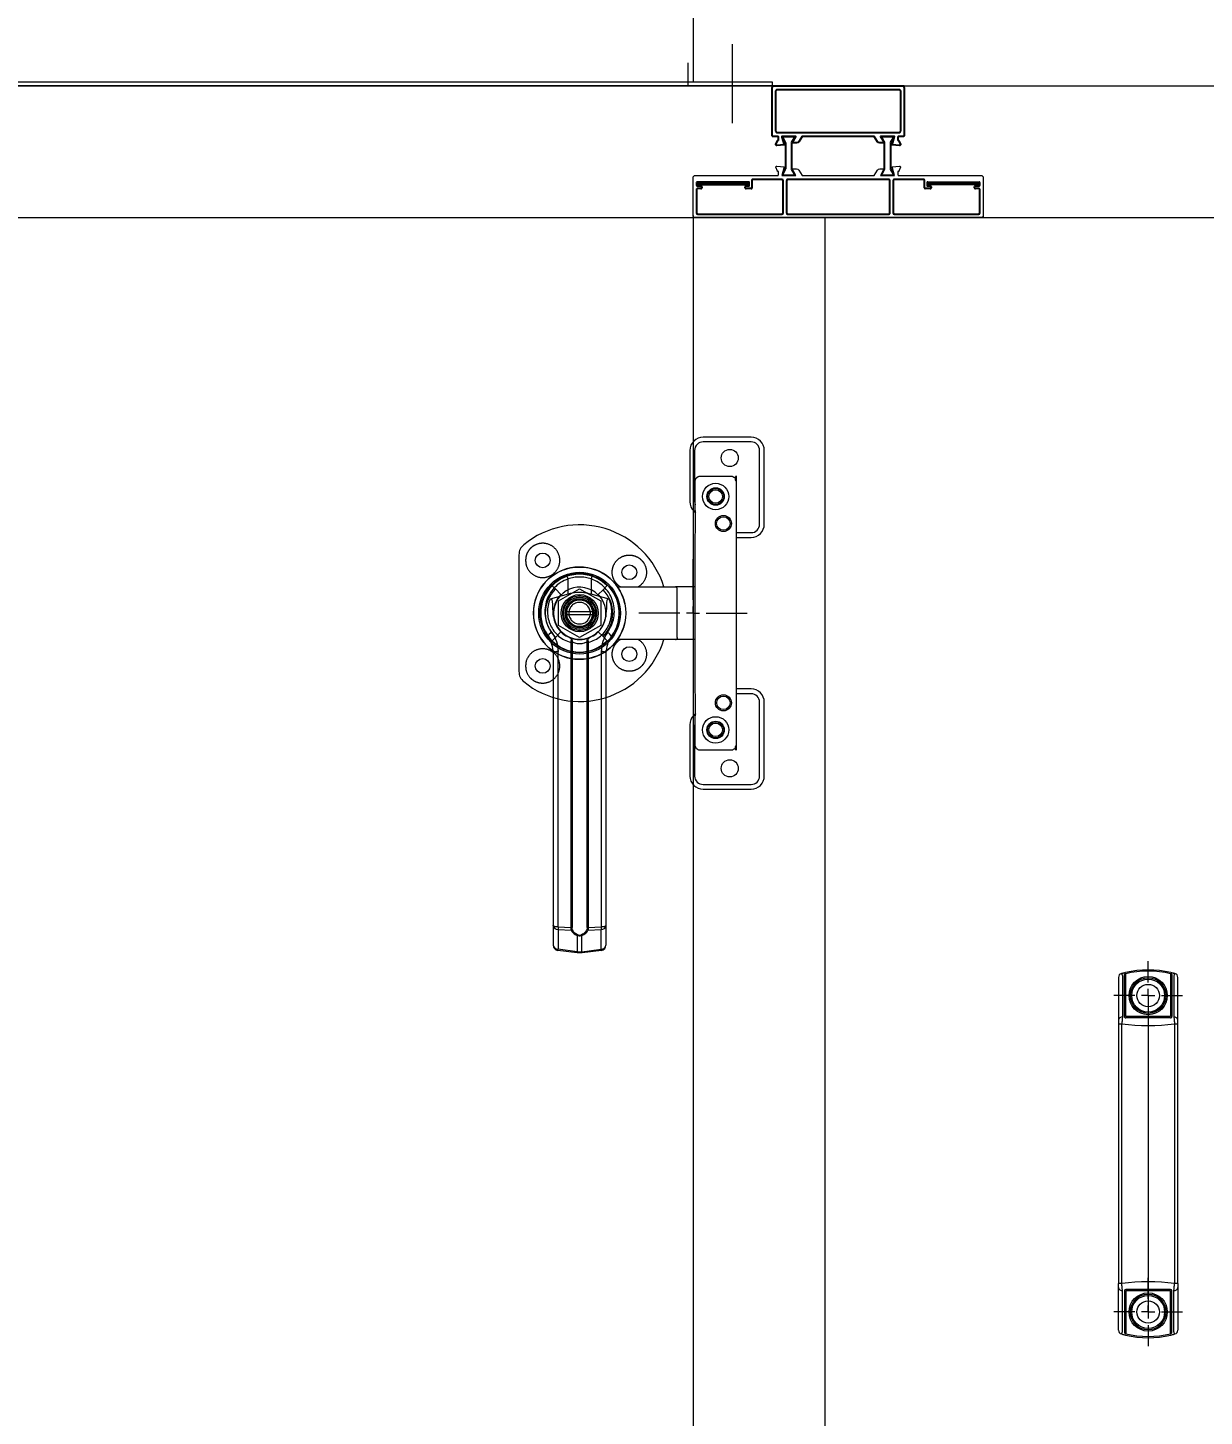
# Model space of a CAD drawing. Header units: millimetres. Extents: x 174875 to 182855, y -330615 to -324972.
# Drawn here: x 177820 to 178266, y -326678 to -326151 of the extents above; entities that cross this region are included whole.
import ezdxf

# ---------------------------------------------------------------- set-up
doc = ezdxf.new("R2010")
doc.units = ezdxf.units.MM
doc.header["$LTSCALE"] = 20
for name, pattern in [('CENTER', [2, 1.25, -0.25, 0.25, -0.25]), ('CENTER2', [28.575, 19.05, -3.175, 3.175, -3.175]), ('CENTERX2', [101.6, 63.5, -12.7, 12.7, -12.7]), ('HIDDEN', [9.525, 6.35, -3.175]), ('SLD-实线', [0])]:
    doc.linetypes.add(name, pattern=pattern)
doc.layers.get('0').update_dxf_attribs({"lineweight": 15})
for name, color, linetype, lineweight in [('Center2', 1, 'CENTER2', 9), ('Center2x', 1, 'CENTERX2', 9), ('Dim', 4, 'Continuous', 9), ('from', 7, 'Continuous', 15), ('Hidden', 2, 'HIDDEN', 9), ('中心线', 1, 'CENTER', 9), ('型材专用图层', 7, 'Continuous', 15), ('粗实线', 7, 'SLD-实线', 25)]:
    doc.layers.add(name, color=color, linetype=linetype, lineweight=lineweight)
doc.styles.add('.标注TY', font='txt.shx', dxfattribs={"width": 0.7, "bigfont": 'gbcbig.shx'})
doc.dimstyles.new('.60号字体TY$0', dxfattribs={"dimtxt": 60, "dimasz": 30, "dimexe": 5, "dimexo": 0.5, "dimgap": 5, "dimtad": 1, "dimdsep": 46, "dimtxsty": '.标注TY', "dimblk": 'CLOSEDBLANK', "dimcen": 2.5, "dimclrd": 256, "dimclre": 256, "dimclrt": 256, "dimadec": 0, "dimazin": 0, "dimtfac": 1, "dimtmove": 0, "dimatfit": 3, "dimldrblk": 'CLOSEDBLANK', "dimfxl": 1, "dimlwd": -1, "dimlwe": -1, "dimarcsym": 0})

# ---------------------------------------------------------------- blocks, each defined once
blk = doc.blocks.new('新型材直通')
at = {"layer": '粗实线'}
h = blk.add_hatch(dxfattribs=at)
h.set_pattern_fill('ANSI31', color=1, scale=0.2, style=0)
h.set_pattern_definition([(45, (-36480.32044, 13770.3693), (-0.449012806, 0.449012806), [])])
h.paths.add_polyline_path([(1.6, 37.5), (1.6, 36.5), (21, 36.5), (21, 37.5)])
h.paths.add_polyline_path([(89, 37.5), (89, 36.5), (108.4, 36.5), (108.4, 37.5)])
blk.add_lwpolyline([(0, 34.8), (0, 49.2, -0.414214), (0.8, 50), (109.2, 50, -0.414214), (110, 49.2), (110, 34.8, -0.414214), (109.2, 34), (95.3, 34), (77.9, 34, 0.414214), (77.6, 33.7), (77.6, 32.7, 0.414214), (77.8, 32.5), (77.86, 32.5, -0.315299), (78.05, 32.37), (78.58, 30.9, -0.548619), (78.27, 30.5), (75.51, 30.74), (76.38, 34), (71.03, 34), (72.37, 31.8, -0.585258), (72.2, 31.5), (70.78, 31.5, -0.261625), (69.92, 31.98), (68.69, 34), (50, 34), (41.31, 34), (40.08, 31.98, -0.261625), (39.22, 31.5), (37.8, 31.5, -0.585258), (37.63, 31.8), (38.97, 34), (33.62, 34), (34.49, 30.74), (31.73, 30.5, -0.548619), (31.42, 30.9), (31.95, 32.37, -0.315299), (32.14, 32.5), (32.2, 32.5, 0.414214), (32.4, 32.7), (32.4, 33.7, 0.414214), (32.1, 34), (14.71, 34), (0.8, 34, -0.414214)], format="xyb", close=True)
at = {"layer": '型材专用图层', "color": 8, "lineweight": 5, "ltscale": 5}
for p, q in [((0.8, 50), (0, 50)), ((0, 49.2), (0, 50)), ((109.2, 50), (110, 50)), ((110, 49.2), (110, 50))]:
    blk.add_line(p, q, dxfattribs=at)
for points in [[(30, 18.8), (30, 19.2), (30.4, 19.2)], [(80, 18.8), (80, 19.2), (79.6, 19.2)], [(30, 0.8), (30, 0), (30.8, 0)], [(80, 0.8), (80, 0), (79.2, 0)]]:
    blk.add_lwpolyline(points, dxfattribs=at)
at = {"layer": '粗实线'}
for p, q in [((1.3, 48.2), (1.3, 39.3)), ((33.64, 48.7), (1.8, 48.7)), ((34.14, 36), (34.14, 48.2)), ((75.86, 48.2), (75.86, 36)), ((108.2, 48.7), (76.36, 48.7)), ((108.7, 39.3), (108.7, 48.2)), ((1.3, 37.7), (1.3, 36.8)), ((1.6, 39), (3, 39)), ((3, 38), (1.6, 38)), ((3.3, 38.7), (3.3, 38.3)), ((19.8, 38.3), (19.8, 38.7)), ((20.1, 39), (22, 39)), ((21, 38), (20.1, 38)), ((21.3, 36.8), (21.3, 37.7)), ((22.3, 38.7), (22.3, 35.8)), ((87.7, 35.8), (87.7, 38.7)), ((88, 39), (89.9, 39)), ((88.7, 37.7), (88.7, 36.8)), ((89.9, 38), (89, 38)), ((90.2, 38.7), (90.2, 38.3)), ((106.7, 38.3), (106.7, 38.7)), ((107, 39), (108.4, 39)), ((108.4, 38), (107, 38)), ((108.7, 36.8), (108.7, 37.7)), ((22.6, 35.5), (33.64, 35.5)), ((76.36, 35.5), (87.4, 35.5)), ((89, 36.5), (108.4, 36.5))]:
    blk.add_line(p, q, dxfattribs=at)
for points in [[(50, 48.7), (35.94, 48.7, 0.414214), (35.44, 48.2), (35.44, 36, 0.414214), (35.94, 35.5), (50, 35.5), (74.06, 35.5, 0.414214), (74.56, 36), (74.56, 48.2, 0.414214), (74.06, 48.7)], [(32.4, 19.5), (32.4, 20.5, 0.414214), (32.2, 20.7), (32.14, 20.7, -0.315299), (31.95, 20.83), (31.42, 22.3, -0.548619), (31.73, 22.7), (34.49, 22.46), (33.62, 19.2), (38.97, 19.2), (37.63, 21.4, -0.585258), (37.8, 21.7), (39.22, 21.7, -0.261625), (40.08, 21.22), (41.31, 19.2), (50, 19.2), (68.69, 19.2), (69.92, 21.22, -0.261625), (70.78, 21.7), (72.2, 21.7, -0.585258), (72.37, 21.4), (71.03, 19.2), (76.3, 19.2), (76.3, 19.5), (75.51, 22.46), (78.27, 22.7, -0.548619), (78.58, 22.3), (78.05, 20.83, -0.315299), (77.86, 20.7), (77.8, 20.7, 0.414214), (77.6, 20.5), (77.6, 19.5, 0.414214), (77.9, 19.2), (79.7, 19.2, -0.414214), (80, 18.9), (80, 0.8, -0.414214), (79.2, 0), (50, 0), (30.8, 0, -0.414214), (30, 0.8), (30, 18.9, -0.414214), (30.3, 19.2), (32.1, 19.2, 0.414214)], [(50, 17.7), (31.8, 17.7, 0.414214), (31.3, 17.2), (31.3, 2, 0.414214), (31.8, 1.5), (50, 1.5), (78.2, 1.5, 0.414214), (78.7, 2), (78.7, 17.2, 0.414214), (78.2, 17.7)]]:
    blk.add_lwpolyline(points, format="xyb", close=True, dxfattribs=at)
for points in [[(1.6, 36.5), (1.6, 37.5), (21, 37.5), (21, 36.5)], [(108.4, 36.5), (108.4, 37.5), (89, 37.5), (89, 36.5)]]:
    blk.add_lwpolyline(points, close=True, dxfattribs=at)
at = {"layer": '粗实线', "color": 1}
for points in [[(35.19, 21.67), (35.19, 31.53, 0.131829), (35.15, 31.68), (34.22, 33.3, -0.125779), (34.19, 33.39), (34.19, 33.6, -0.414214), (34.59, 34), (37.99, 34, -0.414214), (38.39, 33.6), (38.39, 33.39, -0.125778), (38.37, 33.3), (37.43, 31.68, 0.131829), (37.39, 31.53), (37.39, 21.67, 0.131829), (37.43, 21.52), (38.37, 19.9, -0.125778), (38.39, 19.81), (38.39, 19.6, -0.414214), (37.99, 19.2), (34.59, 19.2, -0.414214), (34.19, 19.6), (34.19, 19.81, -0.125779), (34.22, 19.9), (35.15, 21.52, 0.131829)], [(72.7, 21.67), (72.7, 31.53, 0.131829), (72.66, 31.68), (71.72, 33.3, -0.125779), (71.7, 33.39), (71.7, 33.6, -0.414214), (72.1, 34), (75.5, 34, -0.414214), (75.9, 33.6), (75.9, 33.39, -0.125778), (75.88, 33.3), (74.94, 31.68, 0.131829), (74.9, 31.53), (74.9, 21.67, 0.131829), (74.94, 21.52), (75.88, 19.9, -0.125778), (75.9, 19.81), (75.9, 19.6, -0.414214), (75.5, 19.2), (72.1, 19.2, -0.414214), (71.7, 19.6), (71.7, 19.81, -0.125779), (71.72, 19.9), (72.66, 21.52, 0.131829)]]:
    blk.add_lwpolyline(points, format="xyb", close=True, dxfattribs=at)
at = {"layer": '粗实线'}
for centre, radius, start, end in [((1.8, 48.2), 0.5, 90, 180), ((33.64, 48.2), 0.5, 0, 90), ((76.36, 48.2), 0.5, 90, 180), ((108.2, 48.2), 0.5, 0, 90), ((1.6, 39.3), 0.3, 180, 270), ((1.6, 37.7), 0.3, 90, 180), ((3, 38.7), 0.3, 0, 90), ((3, 38.3), 0.3, 270, 0), ((20.1, 38.7), 0.3, 90, 180), ((20.1, 38.3), 0.3, 180, 270), ((21, 37.7), 0.3, 0, 90), ((22, 38.7), 0.3, 0, 90), ((88, 38.7), 0.3, 90, 180), ((89, 37.7), 0.3, 90, 180), ((89.9, 38.7), 0.3, 0, 90), ((89.9, 38.3), 0.3, 270, 0), ((107, 38.7), 0.3, 90, 180), ((107, 38.3), 0.3, 180, 270), ((108.4, 39.3), 0.3, 270, 0), ((108.4, 37.7), 0.3, 0, 90), ((1.6, 36.8), 0.3, 180, 270), ((21, 36.8), 0.3, 270, 0), ((22.6, 35.8), 0.3, 180, 270), ((33.64, 36), 0.5, 270, 0), ((76.36, 36), 0.5, 180, 270), ((87.4, 35.8), 0.3, 270, 0), ((89, 36.8), 0.3, 180, 270), ((108.4, 36.8), 0.3, 270, 0)]:
    blk.add_arc(centre, radius, start, end, dxfattribs=at)
blk = doc.blocks.new('SW_CENTERMARKSYMBOL_3')
at = {"layer": '中心线', "color": 0}
for p, q in [((0, 5), (0, 20.5)), ((-5, 0), (-20.5, 0)), ((0, 0), (-2.5, 0)), ((0, 0), (0, 2.5)), ((0, 0), (0, -2.5)), ((0, 0), (2.5, 0)), ((5, 0), (20.5, 0)), ((0, -5), (0, -20.5))]:
    blk.add_line(p, q, dxfattribs=at)
blk = doc.blocks.new('活门把手')
at = {"color": 7, "linetype": 'Continuous', "lineweight": 0}
for p, q in [((18.64, 73.99), (18.64, 79.76)), ((27.36, 79.76), (27.36, 73.99)), ((18.64, 73.99), (11.8, 72.1)), ((34.2, 72.1), (27.36, 73.99)), ((38, 66.75), (38, 67.11)), ((19.69, 56.05), (19.64, 55.64)), ((19.64, 55.64), (19.64, -52.52)), ((20.14, 55.57), (20.15, 55.89)), ((20.14, 55.57), (20.14, -52.44)), ((25.86, 55.57), (25.85, 55.89)), ((25.86, -52.44), (25.86, 55.57)), ((26.36, 55.64), (26.31, 56.05)), ((26.36, -52.52), (26.36, 55.64)), ((14.83, -52.27), (14.83, 52.17)), ((31.17, 52.17), (31.17, -52.27)), ((13, -51.65), (13, -59.14)), ((19.64, -52.52), (14.83, -52.27)), ((31.17, -52.27), (26.36, -52.52)), ((33, -51.65), (33, -59.14)), ((14.83, -53.2), (14.83, -60.68)), ((14.83, -53.2), (19.77, -53.45)), ((22.13, -55.42), (22.13, -61.65)), ((23.87, -61.65), (23.87, -55.42)), ((26.23, -53.45), (31.17, -53.2)), ((31.17, -60.68), (31.17, -53.2)), ((22.04, -62.09), (14.74, -61.12)), ((22.13, -61.65), (14.83, -60.68)), ((23.96, -62.09), (22.04, -62.09)), ((22.13, -61.65), (23.87, -61.65)), ((23.87, -61.65), (31.17, -60.68)), ((31.26, -61.12), (23.96, -62.09))]:
    blk.add_line(p, q, dxfattribs=at)
at = {"color": 7, "linetype": 'Continuous', "lineweight": 0, "flags": 128}
for points in [[(18.82, 81.16), (16.86, 80.44), (14.92, 79.39)], [(37.78, 64.2), (37.82, 64.46), (38, 66.75)], [(14.83, -52.27), (14.46, -52.25), (14.12, -52.21), (13.8, -52.15), (13.53, -52.07), (13.3, -51.98), (13.14, -51.88), (13.03, -51.77), (13, -51.65)], [(33, -51.65), (32.97, -51.77), (32.86, -51.88), (32.7, -51.98), (32.47, -52.07), (32.2, -52.15), (31.88, -52.21), (31.54, -52.25), (31.17, -52.27)]]:
    blk.add_lwpolyline(points, dxfattribs=at)
at = {"color": 7, "linetype": 'Continuous', "lineweight": 0}
for radius in [5.5, 5.1]:
    blk.add_circle((23, 66.75), radius, dxfattribs=at)
for centre, radius, start, end in [((10.52, 77.26), 8.49, 17.1036, 25.772), ((35.46, 77.27), 8.48, 154.2191, 162.9053), ((13.53, 57.07), 2.62, 114.9149, 165.0242), ((32.47, 57.07), 2.62, 14.9758, 65.0851), ((19.73, 54.34), 1.3, 71.5968, 93.5937), ((19.67, 55.24), 0.806, 53.3335, 88.2039), ((26.33, 55.24), 0.806, 91.7961, 126.6665), ((26.27, 54.34), 1.3, 86.4063, 108.4032), ((14.42, 49.77), 2.44, 80.4881, 125.6715), ((31.58, 49.77), 2.44, 54.3285, 99.5119), ((14.76, -51.42), 1.77, 187.4081, 272.2021), ((19.72, -51.53), 0.993, 265.4098, 294.5745), ((26.28, -51.53), 0.993, 245.4255, 274.5902), ((31.24, -51.42), 1.77, 267.7979, 352.5919), ((19.68, -52.8), 0.655, 278.1026, 327.7557), ((21.19, -54.75), 1.15, 324.4836, 337.2829), ((24.81, -54.75), 1.15, 202.7171, 215.5164), ((26.32, -52.8), 0.655, 212.2443, 261.8974), ((15, -59.14), 2, 180, 262.4312), ((14.76, -58.91), 1.77, 187.4074, 272.1984), ((13.04, -60.55), 1.79, 341.3783, 355.7691), ((20.34, -61.52), 1.79, 341.3783, 355.7691), ((25.66, -61.52), 1.79, 184.2309, 198.6217), ((31.24, -58.91), 1.77, 267.8016, 352.5926), ((32.96, -60.55), 1.79, 184.2309, 198.6217), ((31, -59.14), 2, 277.5688, 0)]:
    blk.add_arc(centre, radius, start, end, dxfattribs=at)
for points, knots in [([(18.17, 80.95), (17.06, 80.49), (14.84, 79.55), (12.06, 77.21), (9.91, 74.36), (8.5, 71.11), (7.89, 67.63), (8.1, 64.13), (9.08, 60.72), (10.36, 58.74), (11, 57.75)], [0, 0, 0, 0, 0.124741, 0.249858, 0.374951, 0.499675, 0.624625, 0.749759, 0.874394, 1, 1, 1, 1]), ([(18.64, 79.76), (17.66, 79.34), (15.72, 78.51), (13.31, 76.44), (11.46, 73.94), (10.25, 71.1), (9.73, 68.07), (9.92, 65.01), (10.76, 62.04), (11.87, 60.31), (12.43, 59.45)], [0, 0, 0, 0, 0.124987, 0.249336, 0.373969, 0.499323, 0.624437, 0.749646, 0.875125, 1, 1, 1, 1]), ([(23, 81.75), (22.16, 81.71), (20.52, 81.64), (18.94, 81.18), (18.17, 80.95)], [0, 0, 0, 0, 0.511421, 1, 1, 1, 1]), ([(27.36, 79.76), (26.65, 79.96), (25.22, 80.36), (23, 80.51), (20.78, 80.36), (19.35, 79.96), (18.64, 79.76)], [0, 0, 0, 0, 0.2502, 0.500644, 0.750152, 1, 1, 1, 1]), ([(27.83, 80.95), (27.06, 81.18), (25.48, 81.64), (23.84, 81.71), (23, 81.75)], [0, 0, 0, 0, 0.488579, 1, 1, 1, 1]), ([(33.57, 59.45), (34.13, 60.31), (35.24, 62.04), (36.08, 65.01), (36.27, 68.07), (35.75, 71.1), (34.54, 73.94), (32.69, 76.44), (30.28, 78.51), (28.34, 79.34), (27.36, 79.76)], [0, 0, 0, 0, 0.124876, 0.250354, 0.375563, 0.500676, 0.62603, 0.750663, 0.875013, 1, 1, 1, 1]), ([(35, 57.75), (35.64, 58.74), (36.92, 60.71), (37.9, 64.12), (38.11, 67.62), (37.5, 71.09), (36.1, 74.35), (33.95, 77.2), (31.18, 79.54), (28.95, 80.48), (27.83, 80.95)], [0, 0, 0, 0, 0.124802, 0.250008, 0.374894, 0.499636, 0.62481, 0.749644, 0.874283, 1, 1, 1, 1]), ([(27.36, 73.99), (26.46, 74.19), (24.63, 74.59), (21.67, 74.64), (19.69, 74.21), (18.64, 73.99)], [0, 0, 0, 0, 0.313106, 0.635319, 1, 1, 1, 1]), ([(11.8, 72.1), (11.51, 71.29), (10.94, 69.68), (10.74, 67.11), (11.05, 64.57), (11.88, 62.14), (13.21, 59.92), (14.99, 58.03), (17.15, 56.51), (18.81, 55.93), (19.64, 55.64)], [0, 0, 0, 0, 0.124853, 0.250092, 0.374695, 0.499924, 0.624685, 0.749542, 0.874765, 1, 1, 1, 1]), ([(13.09, 65.42), (12.98, 66.75), (12.84, 68.39), (12.81, 70.25), (12.76, 70.96), (12.68, 71.46), (12.54, 71.81), (12.4, 72), (12.23, 72.1), (12.03, 72.15), (11.88, 72.12), (11.8, 72.1)], [0, 0, 0, 0, 0.549551, 0.678778, 0.763307, 0.843428, 0.884604, 0.915713, 0.940103, 0.964553, 1, 1, 1, 1]), ([(23, 73.25), (22.18, 73.16), (20.92, 73.03), (19.41, 72.22), (18.37, 71.38), (17.53, 70.34), (16.74, 68.83), (16.34, 66.75), (16.74, 64.67), (17.53, 63.16), (18.37, 62.12), (19.41, 61.28), (20.92, 60.47), (22.18, 60.34), (23, 60.25)], [0, 0, 0, 0, 0.119723, 0.184184, 0.25, 0.31582, 0.380271, 0.5, 0.619729, 0.68418, 0.75, 0.815816, 0.880277, 1, 1, 1, 1]), ([(24.57, 70.54), (24.07, 70.68), (23.31, 70.91), (22.23, 70.8), (21.42, 70.57), (20.68, 70.16), (19.85, 69.47), (19.12, 68.36), (18.85, 67.05), (18.94, 65.98), (19.18, 65.17), (19.59, 64.43), (20.27, 63.59), (20.97, 63.21), (21.43, 62.96)], [0, 0, 0, 0, 0.119735, 0.184179, 0.250006, 0.315814, 0.380268, 0.500002, 0.619726, 0.684178, 0.749997, 0.815813, 0.880266, 1, 1, 1, 1]), ([(21.43, 62.96), (21.93, 62.82), (22.69, 62.59), (23.77, 62.7), (24.58, 62.93), (25.32, 63.34), (26.15, 64.03), (26.88, 65.14), (27.15, 66.45), (27.06, 67.52), (26.82, 68.33), (26.41, 69.07), (25.73, 69.91), (25.03, 70.29), (24.57, 70.54)], [0, 0, 0, 0, 0.119735, 0.184178, 0.250008, 0.315815, 0.380269, 0.500003, 0.619726, 0.684179, 0.749997, 0.815813, 0.880267, 1, 1, 1, 1]), ([(23, 60.25), (23.82, 60.34), (25.08, 60.47), (26.59, 61.28), (27.63, 62.12), (28.47, 63.16), (29.26, 64.67), (29.66, 66.75), (29.26, 68.83), (28.47, 70.34), (27.63, 71.38), (26.59, 72.22), (25.08, 73.03), (23.82, 73.16), (23, 73.25)], [0, 0, 0, 0, 0.119723, 0.184184, 0.25, 0.31582, 0.380271, 0.5, 0.619729, 0.68418, 0.75, 0.815816, 0.880277, 1, 1, 1, 1]), ([(26.36, 55.64), (27.19, 55.93), (28.85, 56.51), (31, 58.02), (32.79, 59.91), (34.12, 62.13), (34.95, 64.56), (35.26, 67.11), (35.06, 69.68), (34.49, 71.29), (34.2, 72.1)], [0, 0, 0, 0, 0.124851, 0.250128, 0.374931, 0.499997, 0.625257, 0.749877, 0.875128, 1, 1, 1, 1]), ([(34.2, 72.1), (34.13, 72.12), (33.99, 72.15), (33.78, 72.11), (33.6, 72), (33.42, 71.76), (33.17, 70.96), (33.2, 68.79), (33.03, 66.8), (32.91, 65.42)], [0, 0, 0, 0, 0.02923, 0.058732, 0.084913, 0.11719, 0.176349, 0.425883, 1, 1, 1, 1]), ([(13.09, 65.42), (13.28, 64.53), (13.66, 62.77), (15.13, 60.4), (17.12, 58.46), (18.83, 57.7), (19.64, 57.33)], [0, 0, 0, 0, 0.250977, 0.501205, 0.760421, 1, 1, 1, 1]), ([(26.36, 57.33), (27.17, 57.69), (28.87, 58.45), (30.87, 60.39), (32.34, 62.76), (32.72, 64.53), (32.91, 65.42)], [0, 0, 0, 0, 0.239064, 0.497662, 0.748197, 1, 1, 1, 1]), ([(12.43, 59.45), (13.12, 58.34), (14.5, 56.11), (14.72, 53.49), (14.83, 52.17)], [0, 0, 0, 0, 0.500473, 1, 1, 1, 1]), ([(33.57, 59.45), (32.88, 58.34), (31.5, 56.12), (31.28, 53.49), (31.17, 52.17)], [0, 0, 0, 0, 0.499073, 1, 1, 1, 1]), ([(13, 51.75), (12.9, 52.83), (12.75, 54.45), (11.95, 56.28), (11.42, 57.16), (11.12, 57.58), (11.04, 57.7), (11.01, 57.74), (11, 57.75)], [0, 0, 0, 0, 0.500139, 0.74969, 0.929949, 0.978764, 0.992824, 1, 1, 1, 1]), ([(19.64, 57.33), (19.67, 57.3), (19.73, 57.25), (19.77, 56.98), (19.77, 56.59), (19.72, 56.23), (19.69, 56.05)], [0, 0, 0, 0, 0.246533, 0.494427, 0.744857, 1, 1, 1, 1]), ([(19.64, 57.33), (19.72, 57.29), (19.86, 57.21), (20.03, 56.89), (20.15, 56.45), (20.15, 56.08), (20.15, 55.89)], [0, 0, 0, 0, 0.248485, 0.496438, 0.745658, 1, 1, 1, 1]), ([(19.64, 57.33), (19.86, 57.26), (20.3, 57.11), (21.13, 56.91), (22.04, 56.78), (22.68, 56.76), (23, 56.75)], [0, 0, 0, 0, 0.251143, 0.499931, 0.749766, 1, 1, 1, 1]), ([(20.15, 55.89), (20.2, 55.87), (20.31, 55.82), (20.65, 55.66), (21.22, 55.44), (22.06, 55.25), (23, 55.19), (23.94, 55.25), (24.78, 55.44), (25.35, 55.66), (25.69, 55.82), (25.8, 55.87), (25.85, 55.89)], [0, 0, 0, 0, 0.046791, 0.099242, 0.219776, 0.355759, 0.500108, 0.644242, 0.780507, 0.900999, 0.953209, 1, 1, 1, 1]), ([(23, 56.75), (23.32, 56.76), (23.95, 56.78), (24.87, 56.91), (25.71, 57.11), (26.14, 57.26), (26.36, 57.33)], [0, 0, 0, 0, 0.24947, 0.499924, 0.750409, 1, 1, 1, 1]), ([(25.85, 55.89), (25.85, 56.08), (25.85, 56.45), (25.97, 56.89), (26.14, 57.21), (26.28, 57.29), (26.36, 57.33)], [0, 0, 0, 0, 0.254474, 0.503657, 0.751529, 1, 1, 1, 1]), ([(26.31, 56.05), (26.28, 56.23), (26.23, 56.59), (26.23, 56.98), (26.27, 57.25), (26.33, 57.3), (26.36, 57.33)], [0, 0, 0, 0, 0.255279, 0.505679, 0.753465, 1, 1, 1, 1]), ([(35, 57.75), (35, 57.75), (34.97, 57.71), (34.89, 57.6), (34.27, 56.73), (33.29, 54.84), (33.1, 52.83), (33, 51.75)], [0, 0, 0, 0, 0.001978, 0.018854, 0.066989, 0.501373, 1, 1, 1, 1]), ([(13, 51.75), (13, 47.13), (13, 37.9), (13, 23.86), (13, 14.45), (13, 9.75)], [0, 0, 0, 0, 0.333298, 0.666696, 1, 1, 1, 1]), ([(33, 51.75), (33, 47.13), (33, 37.9), (33, 23.86), (33, 14.45), (33, 9.75)], [0, 0, 0, 0, 0.333298, 0.666696, 1, 1, 1, 1]), ([(13, 9.75), (13, 4.55), (13, -5.85), (13, -21.37), (13, -36.72), (13, -46.68), (13, -51.65)], [0, 0, 0, 0, 0.249608, 0.499999, 0.750391, 1, 1, 1, 1]), ([(33, 9.75), (33, 4.55), (33, -5.85), (33, -21.37), (33, -36.72), (33, -46.68), (33, -51.65)], [0, 0, 0, 0, 0.249608, 0.499999, 0.750391, 1, 1, 1, 1]), ([(14.83, -52.27), (14.82, -52.48), (14.81, -52.83), (14.82, -53.09), (14.83, -53.2)], [0, 0, 0, 0, 0.580768, 1, 1, 1, 1]), ([(19.64, -52.52), (19.65, -52.7), (19.65, -53.06), (19.73, -53.32), (19.77, -53.45)], [0, 0, 0, 0, 0.502157, 1, 1, 1, 1]), ([(20.23, -53.15), (20.2, -53.05), (20.14, -52.83), (20.14, -52.57), (20.14, -52.44)], [0, 0, 0, 0, 0.490442, 1, 1, 1, 1]), ([(25.86, -52.44), (25.86, -52.57), (25.86, -52.83), (25.8, -53.05), (25.77, -53.15)], [0, 0, 0, 0, 0.509941, 1, 1, 1, 1]), ([(26.23, -53.45), (26.27, -53.32), (26.35, -53.06), (26.35, -52.7), (26.36, -52.52)], [0, 0, 0, 0, 0.497534, 1, 1, 1, 1]), ([(31.17, -52.27), (31.18, -52.48), (31.19, -52.83), (31.18, -53.09), (31.17, -53.2)], [0, 0, 0, 0, 0.580769, 1, 1, 1, 1]), ([(19.77, -53.45), (20.03, -53.84), (20.41, -54.42), (21.3, -55.06), (21.85, -55.3), (22.13, -55.42)], [0, 0, 0, 0, 0.497658, 0.748195, 1, 1, 1, 1]), ([(22.25, -55.19), (22, -55.07), (21.51, -54.83), (20.74, -54.16), (20.43, -53.56), (20.23, -53.15)], [0, 0, 0, 0, 0.2501, 0.500594, 1, 1, 1, 1]), ([(22.13, -55.42), (22.27, -55.46), (22.55, -55.54), (23, -55.57), (23.45, -55.54), (23.73, -55.46), (23.87, -55.42)], [0, 0, 0, 0, 0.254472, 0.499871, 0.745401, 1, 1, 1, 1]), ([(22.25, -55.19), (22.37, -55.23), (22.61, -55.32), (23, -55.35), (23.39, -55.32), (23.63, -55.23), (23.75, -55.19)], [0, 0, 0, 0, 0.250439, 0.499719, 0.747906, 1, 1, 1, 1]), ([(25.77, -53.15), (25.57, -53.56), (25.26, -54.17), (24.49, -54.83), (23.99, -55.07), (23.75, -55.19)], [0, 0, 0, 0, 0.501242, 0.751638, 1, 1, 1, 1]), ([(23.87, -55.42), (24.15, -55.3), (24.7, -55.07), (25.59, -54.42), (25.97, -53.84), (26.23, -53.45)], [0, 0, 0, 0, 0.249311, 0.499954, 1, 1, 1, 1])]:
    blk.add_open_spline(points, degree=3, knots=knots, dxfattribs=at)
at = {"layer": 'from'}
blk.add_line((60, 57.47), (60, 76.03), dxfattribs=at)
for points in [[(82.31, 95.5), (88.01, 95.5, 0.414214), (93.01, 100.5), (93.01, 128.5, 0.414214), (88.01, 133.5), (69.81, 133.5, 0.414214), (64.81, 128.5), (64.81, 109.03, 0.20213), (66.32, 105.45), (67, 104.78)], [(82.31, 97.29), (88.01, 97.29, 0.414214), (91.23, 100.5), (91.23, 128.5, 0.414214), (88.01, 131.71), (69.81, 131.71, 0.414214), (66.6, 128.5), (66.6, 109.03, 0.091669), (66.81, 107.88)], [(54.97, 76.75, 0.530583), (1.84, 92.72, 0.225512), (0, 88.85), (0, 44.65, 0.225512), (1.84, 40.78, 0.530583), (54.97, 56.75)], [(33.43, 77.18, 0.414214), (12.57, 77.18), (13.81, 75.94, 0.414214), (13.81, 57.56), (12.57, 56.32, 0.414214), (33.43, 56.32)], [(13.81, 75.94), (15.93, 73.82, 0.414214), (15.93, 59.68), (13.81, 57.56)], [(66.95, 28.67), (66.32, 28.05, 0.20213), (64.81, 24.47), (64.81, 5, 0.414214), (69.81, 0), (88.01, 0, 0.414214), (93.01, 5), (93.01, 33, 0.414214), (88.01, 38), (82.31, 38)], [(66.6, 24.47), (66.6, 5, 0.414214), (69.81, 1.79), (88.01, 1.79, 0.414214), (91.23, 5), (91.23, 33, 0.414214), (88.01, 36.21), (82.31, 36.21)]]:
    blk.add_lwpolyline(points, format="xyb", dxfattribs=at)
blk.add_lwpolyline([(30.07, 73.82), (29.97, 73.72, 2.414214), (29.97, 59.78), (30.07, 59.68, 0.414214)], format="xyb", close=True, dxfattribs=at)
blk.add_lwpolyline([(31, 62.13), (23, 57.51), (15, 62.13), (15, 71.37), (23, 75.99), (31, 71.37)], close=True, dxfattribs=at)
for points in [[(30.07, 73.82), (31.89, 75.64), (33.61, 77.36)], [(33.61, 56.14), (31.89, 57.86), (30.07, 59.68)]]:
    blk.add_lwpolyline(points, dxfattribs=at)
for centre, radius in [((79.91, 125.6), 3.25), ((74.56, 111), 5), ((74.56, 111), 3.3), ((74.56, 111), 3.06), ((74.56, 111), 2.56), ((77.51, 100.75), 3.06), ((77.51, 100.75), 2.56), ((9, 86.76), 2.8), ((23, 66.75), 17.5), ((41.85, 82.28), 2.8), ((23, 66.75), 15.5), ((23, 66.75), 15), ((23, 66.75), 7.05), ((23, 66.75), 6.07), ((41.85, 51.22), 2.8), ((9, 46.74), 2.8), ((77.51, 32.75), 3.05), ((77.51, 32.75), 2.55), ((74.56, 22.5), 5), ((74.56, 22.5), 3.3), ((74.56, 22.5), 3.06), ((74.56, 22.5), 2.56), ((79.91, 7.9), 3.25)]:
    blk.add_circle(centre, radius, dxfattribs=at)
for radius, start, end in [(17.5, 11.8866, 348.1134), (14.75, 135, 225), (12.57, 315, 45), (5, 5.7392, 174.2608), (5, 185.7392, 354.2608)]:
    blk.add_arc((23, 66.75), radius, start, end, dxfattribs=at)
for points, weights, knots in [([(66.92, 28.18), (66.88, 27.93), (66.85, 27.67), (66.81, 27.41), (66.81, 23.86), (66.81, 20.3), (66.81, 16.75), (66.81, 15.58), (67.64, 14.75), (68.81, 14.75), (72.65, 14.75), (76.48, 14.75), (80.31, 14.75), (80.85, 14.75), (81.35, 14.96), (81.73, 15.34), (82.11, 15.72), (82.31, 16.21), (82.31, 16.75), (82.31, 50.08), (82.31, 83.42), (82.31, 116.75), (82.31, 117.92), (81.49, 118.75), (80.31, 118.75), (76.48, 118.75), (72.65, 118.75), (68.81, 118.75), (68.28, 118.75), (67.78, 118.54), (67.4, 118.16), (67.02, 117.78), (66.81, 117.29), (66.81, 116.75), (66.81, 113.2), (66.81, 109.64), (66.81, 106.09), (66.85, 105.83), (66.88, 105.57), (66.92, 105.32), (66.93, 105.26), (66.95, 105.16), (66.95, 105.04), (66.95, 104.98), (66.91, 100.72), (66.86, 96.46), (66.81, 92.21), (66.81, 75.24), (66.81, 58.26), (66.81, 41.29), (66.86, 37.04), (66.91, 32.78), (66.95, 28.52), (66.95, 28.46), (66.95, 28.34), (66.93, 28.24), (66.92, 28.18)], [1, 1, 1, 1, 1, 1, 1, 0.804737861151, 0.804737861151, 1, 1, 1, 1, 0.949253019773, 0.949253019773, 1, 0.949253019773, 0.949253019773, 1, 1, 1, 1, 0.804737861151, 0.804737861151, 1, 1, 1, 1, 0.949253019773, 0.949253019773, 1, 0.949253019773, 0.949253019773, 1, 1, 1, 1, 1, 1, 1, 1, 1, 1, 1, 1, 1, 1, 1, 1, 1, 1, 1, 1, 1, 1, 1, 1], [0, 0, 0, 0, 1, 1, 1, 2, 2, 2, 3.570796, 3.570796, 3.570796, 4.570796, 4.570796, 4.570796, 5.356194, 5.356194, 5.356194, 6.141593, 6.141593, 6.141593, 7.141593, 7.141593, 7.141593, 8.712389, 8.712389, 8.712389, 9.712389, 9.712389, 9.712389, 10.497787, 10.497787, 10.497787, 11.283185, 11.283185, 11.283185, 12.283185, 12.283185, 12.283185, 13.283185, 13.283185, 13.283185, 13.783267, 14.283185, 14.283185, 14.283185, 15.283185, 15.283185, 15.283185, 16.283185, 16.283185, 16.283185, 17.283185, 17.283185, 17.283185, 17.783263, 18.283185, 18.283185, 18.283185, 18.283185]), ([(2.69, 88.34), (2.96, 89.4), (3.48, 90.36), (4.21, 91.16), (4.55, 91.49), (5.23, 92.15), (6.08, 92.56), (6.51, 92.77), (9.11, 93.84), (11.85, 93.25), (13.76, 91.19), (15.67, 89.13), (16.07, 86.35), (14.81, 83.84), (13.54, 81.33), (11.07, 79.99), (8.28, 80.3), (5.49, 80.61), (3.38, 82.46), (2.69, 85.19), (2.63, 85.71), (2.56, 86.24), (2.5, 86.76), (2.56, 87.29), (2.63, 87.81), (2.69, 88.34)], [1, 0.979434050711, 0.979434050711, 1, 1, 1, 1, 1, 0.880695122796, 0.880695122796, 1, 0.880695122796, 0.880695122796, 1, 0.880695122796, 0.880695122796, 1, 0.880695122796, 0.880695122796, 1, 1, 1, 1, 1, 1, 1], [0, 0, 0, 0, 0.498067, 0.498067, 0.498067, 0.996612, 1.498067, 1.498067, 1.498067, 2.713189, 2.713189, 2.713189, 3.928312, 3.928312, 3.928312, 5.143434, 5.143434, 5.143434, 6.358557, 6.358557, 6.358557, 7.358557, 7.358557, 7.358557, 8.358557, 8.358557, 8.358557, 8.358557]), ([(38.44, 76.75), (36.33, 78.05), (35.2, 80.25), (35.36, 82.71), (35.53, 85.18), (36.94, 87.21), (39.2, 88.22), (41.46, 89.22), (43.91, 88.92), (45.86, 87.4), (46.21, 87.09), (46.92, 86.46), (47.4, 85.65), (47.64, 85.24), (49.26, 82.06), (48.3, 78.62), (45.26, 76.75)], [1, 0.904408254053, 0.904408254053, 1, 0.904408254053, 0.904408254053, 1, 0.904408254053, 0.904408254053, 1, 1, 1, 1, 1, 0.823507062002, 0.823507062002, 1], [0, 0, 0, 0, 1.084257, 1.084257, 1.084257, 2.168514, 2.168514, 2.168514, 3.252771, 3.252771, 3.252771, 3.751316, 4.252771, 4.252771, 4.252771, 5.742262, 5.742262, 5.742262, 5.742262]), ([(37.21, 76.96), (37.31, 76.82), (37.46, 76.75), (37.62, 76.75), (43.87, 76.75), (50.13, 76.75), (56.38, 76.75), (56.57, 76.75), (56.95, 76.75), (57.66, 76.75), (58.42, 76.75), (59.03, 76.75), (59.21, 76.75), (59.3, 76.75)], [1, 0.926504347335, 0.926504347335, 1, 1, 1, 1, 1, 1, 1, 1, 1, 1, 1], [0, 0, 0, 0, 0.94797, 0.94797, 0.94797, 1.94797, 1.94797, 1.94797, 2.072303, 2.198546, 2.44795, 2.69746, 2.94797, 2.94797, 2.94797, 2.94797]), ([(27.47, 67.25), (27.54, 67.25), (27.67, 67.25), (27.84, 67.25), (27.95, 67.25), (27.97, 67.25), (27.97, 67.25), (28.01, 66.92), (28.01, 66.58), (27.97, 66.25), (27.97, 66.25), (27.97, 66.25), (27.93, 66.25), (27.84, 66.25), (27.67, 66.25), (27.54, 66.25), (27.47, 66.25), (24.49, 66.25), (21.51, 66.25), (18.53, 66.25), (18.46, 66.25), (18.33, 66.25), (18.16, 66.25), (18.05, 66.25), (18.03, 66.25), (18.03, 66.25), (17.99, 66.58), (17.99, 66.92), (18.03, 67.25), (18.03, 67.25), (18.03, 67.25), (18.07, 67.25), (18.16, 67.25), (18.33, 67.25), (18.46, 67.25), (18.53, 67.25), (21.51, 67.25), (24.49, 67.25), (27.47, 67.25)], [1, 1, 1, 1, 1, 1, 1, 0.996658291404, 0.996658291404, 1, 1, 1, 1, 1, 1, 1, 1, 1, 1, 1, 1, 1, 1, 1, 1, 1, 0.996658291404, 0.996658291404, 1, 1, 1, 1, 1, 1, 1, 1, 1, 1, 1], [0, 0, 0, 0, 0.250887, 0.500258, 0.74942, 1, 1, 1, 1.200335, 1.200335, 1.200335, 1.326163, 1.45188, 1.700722, 1.949771, 2.200335, 2.200335, 2.200335, 3.200335, 3.200335, 3.200335, 3.450983, 3.700158, 3.949559, 4.200335, 4.200335, 4.200335, 4.40067, 4.40067, 4.40067, 4.526556, 4.652413, 4.901492, 5.150345, 5.40067, 5.40067, 5.40067, 6.40067, 6.40067, 6.40067, 6.40067]), ([(2.69, 48.31), (3.38, 51.04), (5.49, 52.89), (8.28, 53.2), (11.07, 53.51), (13.54, 52.17), (14.81, 49.66), (16.07, 47.15), (15.67, 44.37), (13.76, 42.31), (11.85, 40.25), (9.11, 39.66), (6.51, 40.73), (6.08, 40.94), (5.23, 41.35), (4.55, 42.01), (4.21, 42.34), (3.48, 43.14), (2.96, 44.1), (2.69, 45.16), (2.63, 45.69), (2.56, 46.21), (2.5, 46.74), (2.56, 47.26), (2.63, 47.79), (2.69, 48.31)], [1, 0.880695122796, 0.880695122796, 1, 0.880695122796, 0.880695122796, 1, 0.880695122796, 0.880695122796, 1, 0.880695122796, 0.880695122796, 1, 1, 1, 1, 1, 0.979434050711, 0.979434050711, 1, 1, 1, 1, 1, 1, 1], [0, 0, 0, 0, 1.215122, 1.215122, 1.215122, 2.430245, 2.430245, 2.430245, 3.645367, 3.645367, 3.645367, 4.86049, 4.86049, 4.86049, 5.359034, 5.86049, 5.86049, 5.86049, 6.358557, 6.358557, 6.358557, 7.358557, 7.358557, 7.358557, 8.358557, 8.358557, 8.358557, 8.358557]), ([(45.26, 56.75), (48.3, 54.88), (49.26, 51.44), (47.64, 48.26), (47.4, 47.86), (46.93, 47.04), (46.21, 46.41), (45.86, 46.1), (43.91, 44.58), (41.46, 44.28), (39.2, 45.28), (36.94, 46.29), (35.53, 48.32), (35.36, 50.79), (35.2, 53.25), (36.33, 55.45), (38.44, 56.75)], [1, 0.823507062095, 0.823507062095, 1, 1, 1, 1, 1, 0.904408254077, 0.904408254077, 1, 0.904408254077, 0.904408254077, 1, 0.904408254077, 0.904408254077, 1], [0, 0, 0, 0, 1.48949, 1.48949, 1.48949, 1.988035, 2.48949, 2.48949, 2.48949, 3.573748, 3.573748, 3.573748, 4.658005, 4.658005, 4.658005, 5.742262, 5.742262, 5.742262, 5.742262]), ([(59.3, 56.75), (59.21, 56.75), (59.03, 56.75), (58.42, 56.75), (57.66, 56.75), (56.95, 56.75), (56.57, 56.75), (56.38, 56.75), (50.13, 56.75), (43.87, 56.75), (37.62, 56.75), (37.46, 56.75), (37.31, 56.68), (37.21, 56.54)], [1, 1, 1, 1, 1, 1, 1, 1, 1, 1, 1, 0.926504347335, 0.926504347335, 1], [0, 0, 0, 0, 0.249383, 0.499487, 0.748592, 0.875147, 1, 1, 1, 2, 2, 2, 2.94797, 2.94797, 2.94797, 2.94797])]:
    blk.add_rational_spline(points, weights, degree=3, knots=knots, dxfattribs=at)
for points, knots in [([(66.81, 76.75), (64.31, 76.75), (61.8, 76.75), (59.3, 76.75), (59.4, 76.74), (59.62, 76.72), (59.79, 76.53), (59.87, 76.44)], [0, 0, 0, 0, 1, 1, 1, 1.501596, 2, 2, 2, 2]), ([(60, 76.03), (59.99, 76.14), (59.98, 76.28), (59.89, 76.41), (59.87, 76.44)], [0, 0, 0, 0, 0.715711, 1, 1, 1, 1]), ([(66.81, 56.75), (64.31, 56.75), (61.8, 56.75), (59.3, 56.75), (59.4, 56.76), (59.62, 56.78), (59.79, 56.97), (59.87, 57.06)], [0, 0, 0, 0, 1, 1, 1, 1.501596, 2, 2, 2, 2]), ([(60, 57.47), (59.99, 57.36), (59.98, 57.22), (59.89, 57.09), (59.87, 57.06)], [0, 0, 0, 0, 0.715711, 1, 1, 1, 1])]:
    blk.add_open_spline(points, degree=3, knots=knots, dxfattribs=at)
at = {"layer": '中心线'}
blk.add_blockref('SW_CENTERMARKSYMBOL_3', (66.01, 66.75), dxfattribs=at)
blk = doc.blocks.new('SW_CENTERMARKSYMBOL_0')
at = {"color": 0, "linetype": 'SLD-实线', "lineweight": 0}
for p, q in [((0, 5), (0, 13)), ((-5, 0), (-13, 0)), ((0, 0), (-2.5, 0)), ((0, 0), (0, 2.5)), ((0, 0), (0, -2.5)), ((0, 0), (2.5, 0)), ((5, 0), (13, 0)), ((0, -5), (0, -13))]:
    blk.add_line(p, q, dxfattribs=at)
blk = doc.blocks.new('门把手')
at = {"color": 7, "linetype": 'Continuous', "lineweight": 5}
for p, q in [((1.75, 139.33), (1.75, 123.73)), ((3.25, 140.47), (3.25, 124.87)), ((4, 125), (4, 140.99)), ((4.5, 125), (4.5, 141.25)), ((21.5, 141.25), (21.5, 125)), ((22, 140.16), (22, 125)), ((22.75, 140.47), (22.75, 124.87)), ((24.25, 123.73), (24.25, 139.33)), ((3.02, 122.16), (1.75, 122.16)), ((1.75, 122.16), (1.75, 23.84)), ((3.02, 23.84), (3.02, 122.16)), ((21.5, 125), (4.5, 125)), ((22.98, 122.16), (22.98, 23.84)), ((24.25, 122.16), (22.98, 122.16)), ((24.25, 23.84), (24.25, 122.16)), ((3.02, 23.84), (1.75, 23.84)), ((1.75, 6.67), (1.75, 22.27)), ((3.25, 5.53), (3.25, 21.13)), ((22.75, 5.53), (22.75, 21.13)), ((24.25, 23.84), (22.98, 23.84)), ((24.25, 22.27), (24.25, 6.67)), ((4, 21), (4, 5.01)), ((4.5, 21), (4.5, 4.75)), ((21.5, 21), (4.5, 21)), ((21.5, 4.75), (21.5, 21)), ((22, 5.84), (22, 21))]:
    blk.add_line(p, q, dxfattribs=at)
for centre, radius in [((13, 133), 7.25), ((13, 133), 6.75), ((13, 133), 6.25), ((13, 133), 4.25), ((13, 13), 7.25), ((13, 13), 6.75), ((13, 13), 6.25), ((13, 13), 4.25)]:
    blk.add_circle(centre, radius, dxfattribs=at)
for centre, radius, start, end in [((13, 105.71), 37.04, 76.5469, 103.4531), ((13, 105.71), 36.54, 76.5469, 103.4531), ((3.25, 139.89), 1.5, 105.9246, 180), ((13, 105.71), 37.04, 105.0712, 105.9246), ((13, 105.71), 37.04, 74.0754, 74.9288), ((22.75, 139.89), 1.5, 0, 74.0754), ((3.09, 123.52), 1.36, 83.351, 171.2594), ((22.91, 123.52), 1.36, 8.7406, 96.649), ((3.09, 22.48), 1.36, 188.7406, 276.649), ((22.91, 22.48), 1.36, 263.351, 351.2594), ((3.25, 6.11), 1.5, 180, 254.0754), ((22.75, 6.11), 1.5, 285.9246, 0), ((13, 40.29), 37.04, 254.0754, 254.9288), ((13, 40.29), 37.04, 256.5469, 283.4531), ((13, 40.29), 36.54, 256.5469, 283.4531), ((13, 40.29), 37.04, 285.0712, 285.9246)]:
    blk.add_arc(centre, radius, start, end, dxfattribs=at)
at = {"lineweight": 5}
for centre, start, end in [((4.5, 125), 180, 270.0007), ((21.5, 125), 269.9993, 0), ((4.5, 21), 89.9993, 180), ((21.5, 21), 0, 90.0007)]:
    blk.add_arc(centre, 0.5, start, end, dxfattribs=at)
at = {"color": 7, "linetype": 'Continuous', "lineweight": 5, "extrusion": (0, 0, -1)}
blk.add_ellipse((13, 172.77), major_axis=(-63.78, 0), ratio=0.803356, start_param=4.555194, end_param=4.869583, dxfattribs=at)
at = {"color": 7, "linetype": 'Continuous', "lineweight": 5}
blk.add_ellipse((13, -26.77), major_axis=(-63.78, 0), ratio=0.803356, start_param=4.555194, end_param=4.869583, dxfattribs=at)
for points, knots in [([(1.75, 139.89), (1.75, 139.89), (1.75, 139.83), (1.75, 139.64), (1.75, 139.5), (1.75, 139.33)], [0, 0, 0, 0, 0.5, 0.5, 1, 1, 1, 1]), ([(2.84, 141.33), (2.87, 141.34), (2.89, 141.32), (2.96, 141.26), (2.99, 141.2), (3.06, 141.05), (3.1, 140.96), (3.17, 140.74), (3.21, 140.61), (3.25, 140.47)], [0, 0, 0, 0, 0.25, 0.25, 0.5, 0.5, 0.75, 0.75, 1, 1, 1, 1]), ([(3.37, 141.48), (3.37, 141.48), (3.4, 141.48), (3.5, 141.51), (3.58, 141.53), (3.77, 141.58), (3.88, 141.61), (4.12, 141.67), (4.25, 141.7), (4.38, 141.73)], [0, 0, 0, 0, 0.25, 0.25, 0.5, 0.5, 0.75, 0.75, 1, 1, 1, 1]), ([(4.5, 141.25), (4.37, 141.19), (4.25, 141.12), (4.06, 141.03), (4, 140.99), (4, 140.99)], [0, 0, 0, 0, 0.5, 0.5, 1, 1, 1, 1]), ([(22, 140.99), (22, 140.99), (21.94, 141.03), (21.75, 141.12), (21.63, 141.19), (21.5, 141.25)], [0, 0, 0, 0, 0.5, 0.5, 1, 1, 1, 1]), ([(21.62, 141.73), (21.75, 141.7), (21.88, 141.67), (22.12, 141.61), (22.23, 141.58), (22.42, 141.53), (22.5, 141.51), (22.6, 141.48), (22.63, 141.48), (22.63, 141.48)], [0, 0, 0, 0, 0.25, 0.25, 0.5, 0.5, 0.75, 0.75, 1, 1, 1, 1]), ([(22, 140.99), (22, 140.99), (22, 140.97), (22, 140.9), (22, 140.85), (22, 140.7), (22, 140.61), (22, 140.41), (22, 140.29), (22, 140.16)], [0, 0, 0, 0, 0.25, 0.25, 0.5, 0.5, 0.75, 0.75, 1, 1, 1, 1]), ([(23.16, 141.33), (23.13, 141.34), (23.11, 141.32), (23.04, 141.26), (23.01, 141.2), (22.94, 141.05), (22.9, 140.96), (22.83, 140.74), (22.79, 140.61), (22.75, 140.47)], [0, 0, 0, 0, 0.25, 0.25, 0.5, 0.5, 0.75, 0.75, 1, 1, 1, 1]), ([(24.25, 139.33), (24.25, 139.5), (24.25, 139.64), (24.25, 139.83), (24.25, 139.89), (24.25, 139.89)], [0, 0, 0, 0, 0.5, 0.5, 1, 1, 1, 1]), ([(1.75, 123.73), (1.75, 123.63), (1.75, 123.53), (1.75, 123.29), (1.75, 123.16), (1.75, 122.76), (1.75, 122.46), (1.75, 122.16)], [0, 0, 0, 0, 0.25, 0.25, 0.5, 0.5, 1, 1, 1, 1]), ([(3.25, 124.87), (3.23, 124.71), (3.2, 124.52), (3.16, 124.11), (3.14, 123.89), (3.1, 123.43), (3.08, 123.18), (3.05, 122.68), (3.03, 122.42), (3.02, 122.16)], [0, 0, 0, 0, 0.25, 0.25, 0.5, 0.5, 0.75, 0.75, 1, 1, 1, 1]), ([(19.53, 124.5), (18.44, 124.5), (17.36, 124.5), (15.18, 124.5), (14.09, 124.5), (11.91, 124.5), (10.82, 124.5), (8.64, 124.5), (7.56, 124.5), (6.47, 124.5)], [0, 0, 0, 0, 0.25, 0.25, 0.5, 0.5, 0.75, 0.75, 1, 1, 1, 1]), ([(22.75, 124.87), (22.77, 124.71), (22.8, 124.52), (22.84, 124.11), (22.86, 123.89), (22.9, 123.43), (22.92, 123.18), (22.95, 122.68), (22.97, 122.42), (22.98, 122.16)], [0, 0, 0, 0, 0.25, 0.25, 0.5, 0.5, 0.75, 0.75, 1, 1, 1, 1]), ([(24.25, 122.16), (24.25, 122.46), (24.25, 122.76), (24.25, 123.16), (24.25, 123.29), (24.25, 123.53), (24.25, 123.63), (24.25, 123.73)], [0, 0, 0, 0, 0.5, 0.5, 0.75, 0.75, 1, 1, 1, 1]), ([(1.75, 22.27), (1.75, 22.37), (1.75, 22.47), (1.75, 22.71), (1.75, 22.84), (1.75, 23.24), (1.75, 23.54), (1.75, 23.84)], [0, 0, 0, 0, 0.25, 0.25, 0.5, 0.5, 1, 1, 1, 1]), ([(3.25, 21.13), (3.23, 21.29), (3.2, 21.48), (3.16, 21.89), (3.14, 22.11), (3.1, 22.57), (3.08, 22.82), (3.05, 23.32), (3.03, 23.58), (3.02, 23.84)], [0, 0, 0, 0, 0.25, 0.25, 0.5, 0.5, 0.75, 0.75, 1, 1, 1, 1]), ([(19.53, 21.5), (18.44, 21.5), (17.36, 21.5), (15.18, 21.5), (14.09, 21.5), (11.91, 21.5), (10.82, 21.5), (8.64, 21.5), (7.56, 21.5), (6.47, 21.5)], [0, 0, 0, 0, 0.25, 0.25, 0.5, 0.5, 0.75, 0.75, 1, 1, 1, 1]), ([(22.75, 21.13), (22.77, 21.29), (22.8, 21.48), (22.84, 21.89), (22.86, 22.11), (22.9, 22.57), (22.92, 22.82), (22.95, 23.32), (22.97, 23.58), (22.98, 23.84)], [0, 0, 0, 0, 0.25, 0.25, 0.5, 0.5, 0.75, 0.75, 1, 1, 1, 1]), ([(24.25, 23.84), (24.25, 23.54), (24.25, 23.24), (24.25, 22.84), (24.25, 22.71), (24.25, 22.47), (24.25, 22.37), (24.25, 22.27)], [0, 0, 0, 0, 0.5, 0.5, 0.75, 0.75, 1, 1, 1, 1]), ([(1.75, 6.11), (1.75, 6.11), (1.75, 6.17), (1.75, 6.36), (1.75, 6.5), (1.75, 6.67)], [0, 0, 0, 0, 0.5, 0.5, 1, 1, 1, 1]), ([(2.84, 4.67), (2.87, 4.66), (2.89, 4.68), (2.96, 4.74), (2.99, 4.8), (3.06, 4.95), (3.1, 5.04), (3.17, 5.26), (3.21, 5.39), (3.25, 5.53)], [0, 0, 0, 0, 0.25, 0.25, 0.5, 0.5, 0.75, 0.75, 1, 1, 1, 1]), ([(22, 5.01), (22, 5.01), (22, 5.03), (22, 5.1), (22, 5.15), (22, 5.3), (22, 5.39), (22, 5.59), (22, 5.71), (22, 5.84)], [0, 0, 0, 0, 0.25, 0.25, 0.5, 0.5, 0.75, 0.75, 1, 1, 1, 1]), ([(23.16, 4.67), (23.13, 4.66), (23.11, 4.68), (23.04, 4.74), (23.01, 4.8), (22.94, 4.95), (22.9, 5.04), (22.83, 5.26), (22.79, 5.39), (22.75, 5.53)], [0, 0, 0, 0, 0.25, 0.25, 0.5, 0.5, 0.75, 0.75, 1, 1, 1, 1]), ([(24.25, 6.67), (24.25, 6.5), (24.25, 6.36), (24.25, 6.17), (24.25, 6.11), (24.25, 6.11)], [0, 0, 0, 0, 0.5, 0.5, 1, 1, 1, 1]), ([(3.37, 4.52), (3.37, 4.52), (3.4, 4.52), (3.5, 4.49), (3.58, 4.47), (3.77, 4.42), (3.88, 4.39), (4.12, 4.33), (4.25, 4.3), (4.38, 4.27)], [0, 0, 0, 0, 0.25, 0.25, 0.5, 0.5, 0.75, 0.75, 1, 1, 1, 1]), ([(4.5, 4.75), (4.37, 4.81), (4.25, 4.88), (4.06, 4.97), (4, 5.01), (4, 5.01)], [0, 0, 0, 0, 0.5, 0.5, 1, 1, 1, 1]), ([(22, 5.01), (22, 5.01), (21.94, 4.97), (21.75, 4.88), (21.63, 4.81), (21.5, 4.75)], [0, 0, 0, 0, 0.5, 0.5, 1, 1, 1, 1]), ([(21.62, 4.27), (21.75, 4.3), (21.88, 4.33), (22.12, 4.39), (22.23, 4.42), (22.42, 4.47), (22.5, 4.49), (22.6, 4.52), (22.63, 4.52), (22.63, 4.52)], [0, 0, 0, 0, 0.25, 0.25, 0.5, 0.5, 0.75, 0.75, 1, 1, 1, 1])]:
    blk.add_open_spline(points, degree=3, knots=knots, dxfattribs=at)
for points in [[(6.47, 124.5), (5.81, 124.5), (5.16, 124.5), (4.5, 124.5)], [(21.5, 124.5), (20.84, 124.5), (20.19, 124.5), (19.53, 124.5)], [(6.47, 21.5), (5.81, 21.5), (5.16, 21.5), (4.5, 21.5)], [(21.5, 21.5), (20.84, 21.5), (20.19, 21.5), (19.53, 21.5)]]:
    blk.add_open_spline(points, degree=3, dxfattribs=at)
at = {"layer": '中心线', "lineweight": 5, "ltscale": 71}
blk.add_line((13, 133), (13, 13), dxfattribs=at)
at = {"layer": '中心线', "lineweight": 5, "ltscale": 71, "xscale": -1, "rotation": 90}
blk.add_blockref('SW_CENTERMARKSYMBOL_0', (13, 133), dxfattribs=at)
at = {"layer": '中心线', "lineweight": 5, "ltscale": 71, "rotation": 90.00000000000001}
blk.add_blockref('SW_CENTERMARKSYMBOL_0', (13, 13), dxfattribs=at)
blk = doc.blocks.new('_ClosedBlank')
at = {"color": 0, "linetype": 'ByBlock', "lineweight": -2}
for p, q in [((-1, 0.167), (0, 0)), ((-1, 0.167), (-1, -0.167)), ((0, 0), (-1, -0.167))]:
    blk.add_line(p, q, dxfattribs=at)
blk = doc.blocks.new('*D69')
at = {"layer": 'Defpoints', "color": 0, "transparency": 16777216}
for p in [(177601.84, -326299.97), (178886.84, -326711.16), (177601.84, -327470.58)]:
    blk.add_point(p, dxfattribs=at)
at = {"layer": 'Dim', "transparency": 16777216}
for p, q in [((177601.84, -326300.47), (177601.84, -327475.58)), ((178886.84, -326711.66), (178886.84, -327475.58)), ((178856.84, -327470.58), (177631.84, -327470.58))]:
    blk.add_line(p, q, dxfattribs=at)
at = {"layer": 'Dim', "transparency": 16777216, "xscale": 30, "yscale": 30, "zscale": 30, "rotation": 180}
blk.add_blockref('_ClosedBlank', (177601.84, -327470.58), dxfattribs=at)
at = {"layer": 'Dim', "transparency": 16777216, "xscale": 30, "yscale": 30, "zscale": 30}
blk.add_blockref('_ClosedBlank', (178886.84, -327470.58), dxfattribs=at)
at = {"layer": 'Dim', "transparency": 16777216, "insert": (178244.34, -327435.58), "char_height": 60, "attachment_point": 5, "style": '.标注TY'}
blk.add_mtext('1285', dxfattribs=at)
blk = doc.blocks.new('DST251072  RFA-300R-SPdfrwwewwe')
for p, q in [((159087.53, -331702.89), (159087.53, -331579.39)), ((159087.53, -331579.39), (159527.53, -331579.39)), ((159527.53, -331579.39), (159527.53, -331702.89))]:
    blk.add_line(p, q)
blk.add_lwpolyline([(159057.53, -331702.89), (159557.53, -331702.89), (159557.53, -331704.39), (159057.53, -331704.39)], close=True)
at = {"layer": 'Center2'}
for p, q in [((159072.53, -331718.62), (159072.53, -331688.67)), ((159542.53, -331718.62), (159542.53, -331688.67))]:
    blk.add_line(p, q, dxfattribs=at)
at = {"layer": 'Center2x'}
blk.add_line((159266.53, -331638.49), (159266.53, -331521.32), dxfattribs=at)
at = {"layer": 'Hidden', "ltscale": 0.3}
blk.add_line((159400.93, -331579.39), (159400.93, -331581.39), dxfattribs=at)
blk.add_lwpolyline([(159089.53, -331704.39), (159089.53, -331581.39), (159525.53, -331581.39), (159525.53, -331704.39)], dxfattribs=at)

msp = doc.modelspace()

# ---------------------------------------------------------------- linework, layer by layer
at = {"layer": 'from'}
for p, q in [((178071.842, -326223.005), (178071.842, -327153.005)), ((178121.842, -326223.005), (178121.842, -327153.005))]:
    msp.add_line(p, q, dxfattribs=at)
for points in [[(177601.842, -326173.005), (178886.842, -326173.005), (178886.842, -327203.005), (177601.842, -327203.005)], [(177651.842, -326223.005), (178836.842, -326223.005), (178836.842, -327153.005), (177651.842, -327153.005)]]:
    msp.add_lwpolyline(points, close=True, dxfattribs=at)

# ---------------------------------------------------------------- block references
at = {"layer": 'Dim'}
for name, p in [('活门把手', (178005.827, -326439.755)), ('门把手', (178231.342, -326651.005))]:
    msp.add_blockref(name, p, dxfattribs=at)
at = {"layer": 'from'}
msp.add_blockref('DST251072  RFA-300R-SPdfrwwewwe', (18544.315, 5531.381), dxfattribs=at)
at = {"layer": 'from', "rotation": 180}
msp.add_blockref('新型材直通', (178181.842, -326173.005), dxfattribs=at)

# ---------------------------------------------------------------- dimensions: what is measured, and where the dimension line sits
at = {"layer": 'Dim'}
dim = msp.add_linear_dim(base=(177601.842, -327470.581), p1=(178886.842, -326711.158), p2=(177601.842, -326299.968), dimstyle='.60号字体TY$0', override={"dimarcsym": 1}, dxfattribs=at)
dim.commit()
dim.dimension.update_dxf_attribs({"geometry": '*D69', "text_midpoint": (178244.342, -327435.581)})

doc.saveas('drawing.dxf')
